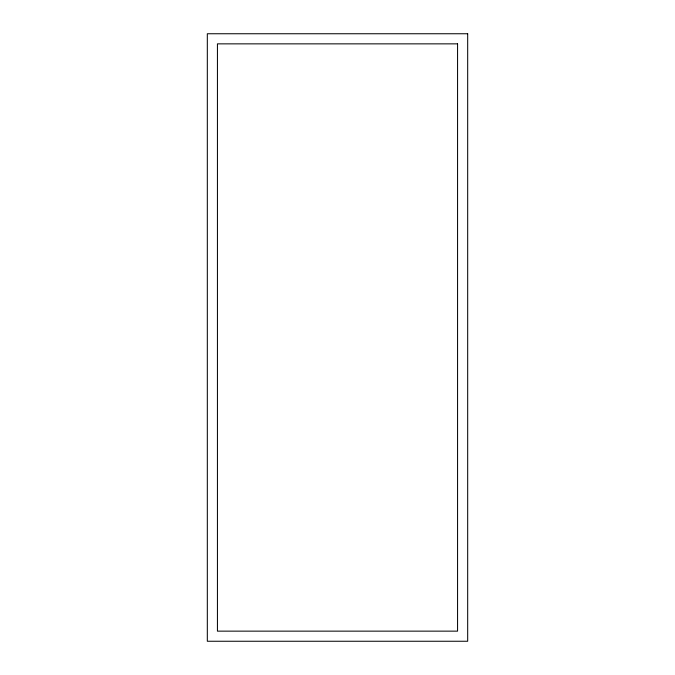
<?xml version="1.0" encoding="UTF-8"?>
<svg xmlns="http://www.w3.org/2000/svg" width="675" height="675" viewBox="0 0 675 675"><rect width="100%" height="100%" fill="white"/><g stroke="black" fill="none" stroke-linecap="round" stroke-linejoin="round"><path stroke-width="1.01" d="M467.682 33.75L207.318 33.75L207.318 641.25L467.682 641.25L467.682 33.75M457.566 43.858L217.434 43.858L217.434 631.142L457.566 631.142L457.566 43.858"/></g></svg>
